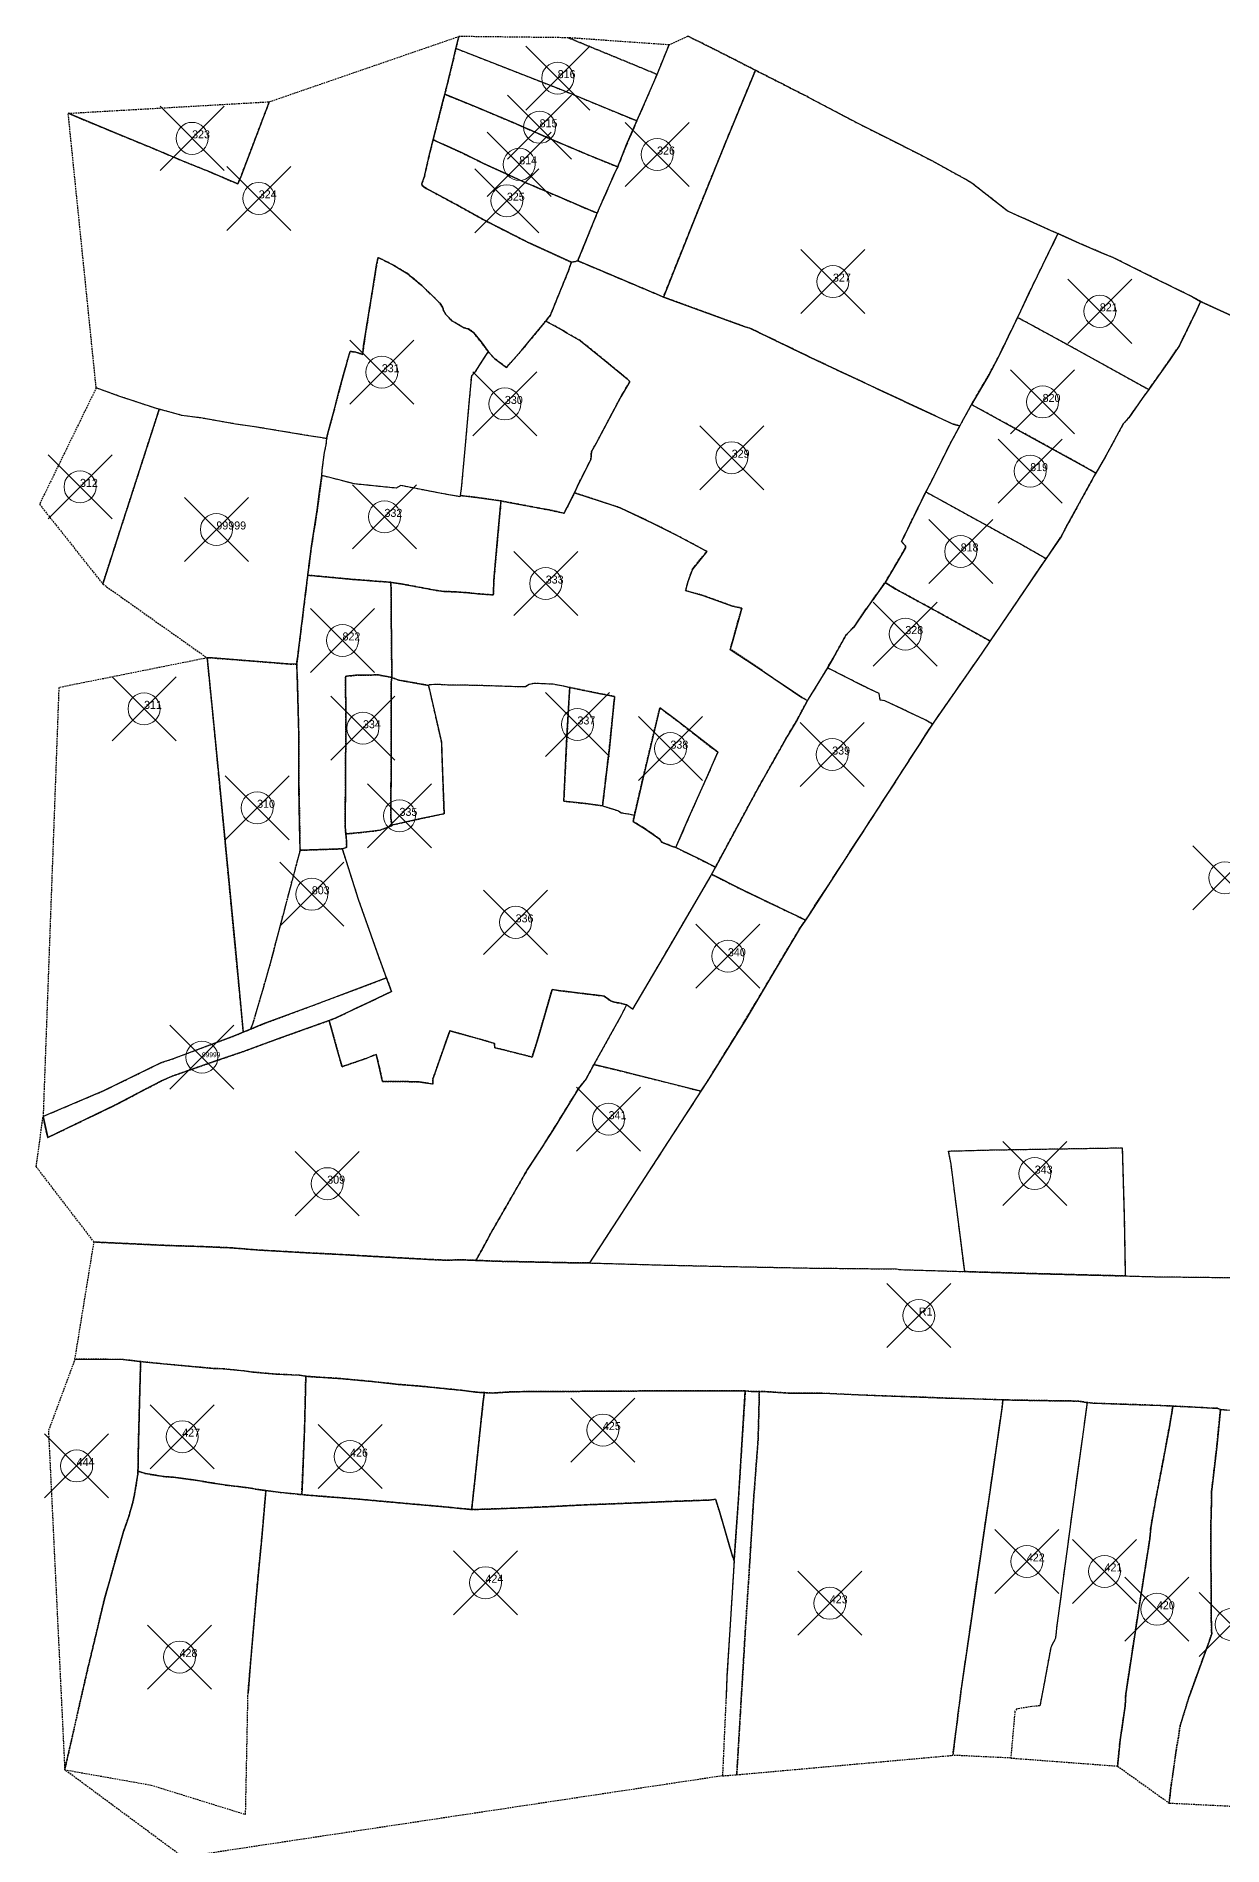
# Model space of a CAD drawing. Header units: millimetres. Extents: x 0 to 2247, y -2746 to 0.
# Drawn here: x 1526 to 1897, y -565 to 0 of the extents above; entities that cross this region are included whole.
import ezdxf

# ---------------------------------------------------------------- set-up
doc = ezdxf.new("R2010")
doc.units = ezdxf.units.MM
doc.header["$PDMODE"] = 35
doc.header["$PDSIZE"] = 10
for name, pattern in [('04b018', [5.49, 4.32, -0.54, 0.09, -0.54]), ('DASHED', [0.75, 0.5, -0.25]), ('DASHED2', [9.525, 6.35, -3.175])]:
    doc.linetypes.add(name, pattern=pattern)
for name, color, linetype, lineweight in [('Poly_Survey_Bndry', 250, 'Continuous', 30), ('Poly_Village_Bndry', 250, 'Continuous', 30), ('Text_Survey_No', 250, 'Continuous', 0)]:
    doc.layers.add(name, color=color, linetype=linetype, lineweight=lineweight)
doc.styles.get("Standard").update_dxf_attribs({"font": 'SakalBharati.ttf'})

msp = doc.modelspace()

# ---------------------------------------------------------------- linework, layer by layer
at = {"layer": 'Poly_Survey_Bndry', "linetype": 'DASHED'}
for points in [[(1723.86, -2.73), (1729.77, 0), (1737.21, -3.67), (1750.85, -10.62), (1741.61, -32.97), (1732.11, -56.42), (1722.1, -81.48), (1702.56, -73.23), (1695.31, -70.18), (1696.6, -67.06), (1701.4, -55.25), (1706.79, -42.99), (1707.81, -40.85), (1710.61, -33.86), (1713.81, -26.49), (1716.24, -21.06), (1720.13, -11.93)], [(1598.92, -20.49), (1658.12, -0.09), (1657.25, -3.82), (1656.39, -7.54), (1654.82, -13.99), (1653.75, -18.16), (1653.28, -19.99), (1650.77, -29.83), (1650.14, -32.31), (1648.85, -37.42), (1647.38, -43.88), (1646.57, -46.15), (1646.68, -46.63), (1647.69, -47.41), (1658.05, -52.97), (1666.14, -57.5), (1679.8, -64.44), (1693.36, -70.61), (1692.4, -73.32), (1686.78, -87.16), (1685.3, -88.99), (1683.17, -91.62), (1677.75, -98.17), (1673.02, -103.47), (1669.27, -100.69), (1667.33, -98.54), (1665.12, -95.53), (1662.79, -92.6), (1661.13, -91.39), (1659.79, -91.11), (1656.98, -89.44), (1655.98, -88.92), (1654.01, -86.79), (1653.37, -85.64), (1653.07, -84.68), (1652.28, -83.51), (1650.44, -81.58), (1646.56, -77.86), (1642.21, -74.23), (1637.75, -71.53), (1634.26, -69.78), (1632.9, -69.13), (1632.47, -71.42), (1631.28, -78.87), (1629.92, -87.11), (1628.41, -96.72), (1628.12, -99.39), (1625.97, -98.68), (1624.17, -98.47), (1623.63, -100.22), (1622.12, -105.73), (1620.59, -111.39), (1619.2, -116.78), (1618.18, -120.6), (1616.99, -124.87), (1616.9, -125.72), (1610.55, -124.71), (1594.35, -122.02), (1588.34, -121.17), (1577.54, -119.26), (1571.48, -118.49), (1571.25, -118.35), (1564.52, -116.55), (1563.63, -116.32), (1551.94, -112.44), (1544.83, -109.87), (1536.08, -24.09), (1538.02, -24.93), (1551.26, -30.43), (1562.61, -35.07), (1572.39, -39.21), (1580.26, -42.36), (1589.07, -46.17), (1590.01, -43.95)], [(1713.81, -26.49), (1710.61, -33.86), (1707.81, -40.85), (1698.69, -37.13), (1687.26, -32.31), (1675.37, -27.1), (1663, -21.89), (1653.75, -18.16), (1654.82, -13.99), (1656.39, -7.54), (1657.25, -3.82), (1689.69, -16.5), (1705.86, -23.18)], [(1657.25, -3.82), (1689.69, -16.5), (1705.86, -23.18), (1713.81, -26.49), (1716.24, -21.06), (1720.13, -11.93), (1692.38, -0.49), (1658.12, -0.09)], [(1720.13, -11.93), (1723.86, -2.73), (1692.38, -0.49)], [(1722.1, -81.48), (1732.11, -56.42), (1741.61, -32.97), (1750.85, -10.62), (1767.32, -19.01), (1782.82, -27.17), (1794.51, -33.05), (1805.94, -38.85), (1817.25, -45.04), (1818.49, -45.81), (1828.56, -53.68), (1829.81, -54.63), (1843.13, -60.65), (1845.42, -61.68), (1837.3, -78.16), (1832.8, -87.84), (1827.01, -99.76), (1823.87, -105.68), (1818.34, -115.07), (1815.27, -120.68), (1814.72, -121.7), (1812.61, -121.18), (1796.64, -113.75), (1770.09, -101.31), (1749.14, -91.2), (1747.65, -90.78)], [(1536.08, -24.09), (1598.92, -20.49), (1590.01, -43.95), (1589.07, -46.17), (1580.26, -42.36), (1572.39, -39.21), (1562.61, -35.07), (1551.26, -30.43), (1538.02, -24.93)], [(1707.81, -40.85), (1706.79, -42.99), (1701.4, -55.25), (1698.72, -54.18), (1689.75, -50.31), (1678.4, -45.49), (1672.28, -42.7), (1666.32, -39.97), (1659.17, -36.46), (1651.54, -33.01), (1650.14, -32.31), (1650.77, -29.83), (1653.28, -19.99), (1653.75, -18.16), (1663, -21.89), (1675.37, -27.1), (1687.26, -32.31), (1698.69, -37.13)], [(1701.4, -55.25), (1696.6, -67.06), (1695.31, -70.18), (1693.36, -70.61), (1679.8, -64.44), (1666.14, -57.5), (1658.05, -52.97), (1647.69, -47.41), (1646.68, -46.63), (1646.57, -46.15), (1647.38, -43.88), (1648.85, -37.42), (1650.14, -32.31), (1651.54, -33.01), (1659.17, -36.46), (1666.32, -39.97), (1672.28, -42.7), (1678.4, -45.49), (1689.75, -50.31), (1698.72, -54.18)], [(1832.8, -87.84), (1836.68, -89.91), (1848.89, -96.59), (1873.76, -110.36), (1875.46, -108.01), (1880.09, -101.48), (1883.37, -96.64), (1888.69, -85.68), (1889.98, -82.83), (1887.5, -81.44), (1875.32, -75.47), (1862.64, -69.14), (1859.52, -67.86), (1852.03, -64.67), (1845.42, -61.68), (1837.3, -78.16)], [(1615.37, -137.28), (1615.45, -135.46), (1616.17, -130.01), (1616.73, -127.62), (1616.9, -125.72), (1616.99, -124.87), (1618.18, -120.6), (1619.2, -116.78), (1620.59, -111.39), (1622.12, -105.73), (1623.63, -100.22), (1624.17, -98.47), (1625.97, -98.68), (1628.12, -99.39), (1628.41, -96.72), (1629.92, -87.11), (1631.28, -78.87), (1632.47, -71.42), (1632.9, -69.13), (1634.26, -69.78), (1637.75, -71.53), (1642.21, -74.23), (1646.56, -77.86), (1650.44, -81.58), (1652.28, -83.51), (1653.07, -84.68), (1653.37, -85.64), (1654.01, -86.79), (1655.98, -88.92), (1656.98, -89.44), (1659.79, -91.11), (1661.13, -91.39), (1662.79, -92.6), (1665.12, -95.53), (1667.33, -98.54), (1665.53, -101.2), (1663.2, -104.95), (1662.07, -106.1), (1661.32, -114.68), (1660.14, -127.72), (1658.9, -141.37), (1658.55, -143.45), (1658.52, -143.87), (1652.23, -142.77), (1640.01, -140.37), (1638.55, -141.19), (1636.51, -140.98), (1625.48, -139.86), (1621.51, -138.82)], [(1694.35, -142.64), (1695.33, -140.3), (1699.42, -132.27), (1699.61, -129.71), (1700.89, -127.54), (1708.78, -112.7), (1711.59, -107.84), (1710.75, -107.03), (1702.63, -100.38), (1696.16, -95.15), (1691.78, -92.66), (1690.54, -91.85), (1685.3, -88.99), (1686.78, -87.16), (1692.4, -73.32), (1693.36, -70.61), (1695.31, -70.18), (1702.56, -73.23), (1722.1, -81.48), (1747.65, -90.78), (1749.14, -91.2), (1770.09, -101.31), (1796.64, -113.75), (1812.61, -121.18), (1814.72, -121.7), (1811.68, -127.25), (1806.81, -137.1), (1804.09, -142.32), (1796.5, -157.9), (1797.72, -159.19), (1797.74, -159.84), (1794.75, -165), (1791.39, -170.64), (1785.29, -179.23), (1781.57, -184.59), (1779.14, -187.13), (1775.11, -194.3), (1773.33, -197.29), (1770.39, -202.25), (1767.35, -207.07), (1767.1, -207.52), (1765.35, -206.58), (1750.75, -196.69), (1743, -191.54), (1743.56, -189.46), (1746.56, -178.68), (1743.68, -178.02), (1734.43, -174.68), (1729.05, -173.18), (1729.77, -170.46), (1730.83, -167.36), (1731.28, -166.35), (1735.62, -160.97), (1734.26, -160.16), (1726.43, -156.03), (1722.46, -153.98), (1718.72, -152.1), (1708.59, -147.3), (1706.48, -146.62)], [(1685.3, -88.99), (1683.17, -91.62), (1677.75, -98.17), (1673.02, -103.47), (1669.27, -100.69), (1667.33, -98.54), (1665.53, -101.2), (1663.2, -104.95), (1662.07, -106.1), (1661.32, -114.68), (1660.14, -127.72), (1658.9, -141.37), (1658.55, -143.45), (1664.62, -144.21), (1671.35, -145.19), (1673.82, -145.65), (1686.47, -148.01), (1691.05, -149.01), (1694.35, -142.64), (1695.33, -140.3), (1699.42, -132.27), (1699.61, -129.71), (1700.89, -127.54), (1708.78, -112.7), (1711.59, -107.84), (1710.75, -107.03), (1702.63, -100.38), (1696.16, -95.15), (1691.78, -92.66), (1690.54, -91.85)], [(1818.34, -115.07), (1823.87, -105.68), (1827.01, -99.76), (1832.8, -87.84), (1836.68, -89.91), (1848.89, -96.59), (1873.76, -110.36), (1871.73, -113.18), (1867.52, -119.17), (1865.81, -121.14), (1860.28, -131.25), (1857.25, -136.49), (1853.59, -134.38), (1836.76, -125.12)], [(1564.52, -116.55), (1563.63, -116.32), (1551.94, -112.44), (1544.83, -109.87), (1527.11, -146.23), (1546.87, -171.12), (1552.14, -154.82), (1558.19, -136.12)], [(1546.87, -171.12), (1579.52, -194.22), (1581.16, -194.24), (1592.93, -195.16), (1604.73, -196.11), (1607.48, -196.17), (1607.81, -193.77), (1609.82, -177.56), (1610.95, -168.38), (1612.11, -159.32), (1613.92, -148.01), (1614.66, -142.28), (1615.37, -137.28), (1615.45, -135.46), (1616.17, -130.01), (1616.73, -127.62), (1616.9, -125.72), (1610.55, -124.71), (1594.35, -122.02), (1588.34, -121.17), (1577.54, -119.26), (1571.48, -118.49), (1571.25, -118.35), (1564.52, -116.55), (1558.19, -136.12), (1552.14, -154.82)], [(1818.34, -115.07), (1815.27, -120.68), (1814.72, -121.7), (1811.68, -127.25), (1806.81, -137.1), (1804.09, -142.32), (1812.46, -146.92), (1834.02, -158.78), (1841.13, -162.83), (1841.67, -163.21), (1846.29, -156.54), (1848.23, -152.9), (1857.03, -136.87), (1857.25, -136.49), (1853.59, -134.38), (1836.76, -125.12)], [(1658.55, -143.45), (1658.52, -143.87), (1652.23, -142.77), (1640.01, -140.37), (1638.55, -141.19), (1636.51, -140.98), (1625.48, -139.86), (1621.51, -138.82), (1615.37, -137.28), (1614.66, -142.28), (1613.92, -148.01), (1612.11, -159.32), (1610.95, -168.38), (1625.07, -169.69), (1636.95, -170.6), (1640.77, -171.2), (1651.39, -173.18), (1653.53, -173.44), (1656.78, -173.57), (1661.15, -173.88), (1664.58, -174.24), (1668.98, -174.52), (1669.1, -170.07), (1670.16, -158.13), (1670.99, -149), (1671.35, -145.19), (1664.62, -144.21)], [(1694.35, -142.64), (1691.05, -149.01), (1686.47, -148.01), (1673.82, -145.65), (1671.35, -145.19), (1670.99, -149), (1670.16, -158.13), (1669.1, -170.07), (1668.98, -174.52), (1664.58, -174.24), (1661.15, -173.88), (1656.78, -173.57), (1653.53, -173.44), (1651.39, -173.18), (1640.77, -171.2), (1636.95, -170.6), (1637.11, -190.57), (1637.25, -200.35), (1639.52, -201.19), (1648.73, -202.8), (1649.01, -202.54), (1651.19, -202.38), (1654.6, -202.6), (1663.62, -202.71), (1677.81, -203.19), (1679.01, -203.15), (1680.13, -202.43), (1681.77, -202.06), (1687.66, -202.36), (1690.77, -202.91), (1692.87, -203.42), (1694.5, -203.82), (1700.47, -205.01), (1706.84, -206.26), (1705.21, -222.29), (1703.61, -235.83), (1703.07, -240.45), (1706.53, -241.51), (1708.06, -241.99), (1708.87, -242.59), (1711.25, -242.95), (1713.04, -243.36), (1715.93, -230.78), (1720.95, -209.81), (1725.9, -213.46), (1739.06, -223.71), (1735.95, -230.84), (1732.31, -238.97), (1729.63, -245.04), (1725.97, -253.43), (1727.47, -254.21), (1733.65, -257.2), (1738.35, -259.58), (1751.59, -235.05), (1757.46, -224.66), (1760.77, -218.77), (1763.87, -213.53), (1767.1, -207.52), (1765.35, -206.58), (1750.75, -196.69), (1743, -191.54), (1743.56, -189.46), (1746.56, -178.68), (1743.68, -178.02), (1734.43, -174.68), (1729.05, -173.18), (1729.77, -170.46), (1730.83, -167.36), (1731.28, -166.35), (1735.62, -160.97), (1734.26, -160.16), (1726.43, -156.03), (1722.46, -153.98), (1718.72, -152.1), (1708.59, -147.3), (1706.48, -146.62)], [(1791.39, -170.64), (1794.75, -165), (1797.74, -159.84), (1797.72, -159.19), (1796.5, -157.9), (1804.09, -142.32), (1812.46, -146.92), (1834.02, -158.78), (1841.13, -162.83), (1841.67, -163.21), (1839, -167.07), (1832.61, -176.5), (1824.19, -188.92), (1807.2, -179.51), (1794.74, -172.72)], [(1622.84, -249.22), (1622.62, -246.95), (1622.73, -231.81), (1622.88, -212.7), (1622.69, -199.98), (1625.82, -199.65), (1632.98, -199.52), (1637.25, -200.35), (1637.11, -190.57), (1636.95, -170.6), (1625.07, -169.69), (1610.95, -168.38), (1609.82, -177.56), (1607.81, -193.77), (1607.48, -196.17), (1607.76, -202.85), (1608.13, -218), (1608.2, -234.25), (1608.41, -246.44), (1608.53, -254.3), (1608.85, -254.29), (1618.84, -253.97), (1621.76, -253.86), (1623.08, -253.41), (1623.07, -251.66), (1622.95, -250.29)], [(1773.33, -197.29), (1775.11, -194.3), (1779.14, -187.13), (1781.57, -184.59), (1785.29, -179.23), (1791.39, -170.64), (1794.74, -172.72), (1807.2, -179.51), (1824.19, -188.92), (1821.61, -192.73), (1806.58, -214.25), (1806.17, -214.9), (1804.15, -213.7), (1791.35, -207.61), (1789.89, -207.37), (1789.52, -205.36), (1784.19, -202.79)], [(1590.81, -311.15), (1588.21, -284.03), (1583.36, -233.38), (1581.32, -212.08), (1579.52, -194.22), (1533.15, -203.51), (1528.23, -337.45), (1547.09, -329.47), (1565, -320.72), (1568.88, -319.41), (1587.77, -312.4)], [(1579.52, -194.22), (1581.16, -194.24), (1592.93, -195.16), (1604.73, -196.11), (1607.48, -196.17), (1607.76, -202.85), (1608.13, -218), (1608.2, -234.25), (1608.41, -246.44), (1608.53, -254.3), (1601.7, -280.16), (1598.72, -291.43), (1593.68, -308.67), (1593.04, -310.23), (1590.81, -311.15), (1588.21, -284.03), (1583.36, -233.38), (1581.32, -212.08)], [(1773.33, -197.29), (1770.39, -202.25), (1767.35, -207.07), (1767.1, -207.52), (1763.87, -213.53), (1760.77, -218.77), (1757.46, -224.66), (1751.59, -235.05), (1738.35, -259.58), (1737.13, -261.82), (1746.82, -266.71), (1760.66, -273.33), (1766.5, -276.12), (1767.73, -274.22), (1790.31, -239.52), (1805.15, -216.5), (1806.17, -214.9), (1804.15, -213.7), (1791.35, -207.61), (1789.89, -207.37), (1789.52, -205.36), (1784.19, -202.79)], [(1622.84, -249.22), (1627.38, -248.78), (1631.14, -248.36), (1633.54, -248.02), (1637.21, -246.67), (1637.18, -246.44), (1646.39, -244.42), (1653.56, -242.88), (1653, -226.99), (1652.78, -220.51), (1648.73, -202.8), (1649.01, -202.54), (1651.19, -202.38), (1654.6, -202.6), (1663.62, -202.71), (1677.81, -203.19), (1679.01, -203.15), (1680.13, -202.43), (1681.77, -202.06), (1687.66, -202.36), (1690.77, -202.91), (1692.87, -203.42), (1692.73, -204.81), (1691.95, -218.72), (1690.96, -238.96), (1697.83, -239.73), (1703.07, -240.45), (1706.53, -241.51), (1708.06, -241.99), (1708.87, -242.59), (1711.25, -242.95), (1713.04, -243.36), (1712.6, -245.3), (1716.55, -247.67), (1720.93, -250.82), (1721.55, -251.77), (1724.93, -253.1), (1725.97, -253.43), (1727.47, -254.21), (1733.65, -257.2), (1738.35, -259.58), (1737.13, -261.82), (1736.9, -262.24), (1721.98, -287.73), (1712.47, -303.95), (1710.54, -302.55), (1708.17, -302), (1706.84, -301.81), (1705.61, -301.39), (1703.63, -299.86), (1700.21, -299.46), (1689.23, -298.12), (1687.3, -297.84), (1682.94, -312.85), (1681.05, -318.91), (1670.33, -316.19), (1669.42, -316.04), (1669.27, -314.68), (1666.85, -313.9), (1655.32, -310.7), (1650.08, -325.69), (1650.07, -327.34), (1645.45, -326.61), (1634.3, -326.55), (1632.67, -319.23), (1632.28, -318.08), (1629.17, -319.35), (1621.92, -321.83), (1621.66, -321.91), (1619.96, -315.8), (1617.63, -307.5), (1619.57, -306.74), (1637.14, -298.45), (1635.55, -294.14), (1633.01, -287.25), (1626.85, -269.71), (1621.76, -253.86), (1623.08, -253.41), (1623.07, -251.66), (1622.95, -250.29)], [(1637.18, -246.44), (1636.92, -244.25), (1636.99, -225.1), (1636.99, -201.79), (1637.25, -200.35), (1632.98, -199.52), (1625.82, -199.65), (1622.69, -199.98), (1622.88, -212.7), (1622.73, -231.81), (1622.62, -246.95), (1622.84, -249.22), (1627.38, -248.78), (1631.14, -248.36), (1633.54, -248.02), (1637.21, -246.67)], [(1648.73, -202.8), (1639.52, -201.19), (1637.25, -200.35), (1636.99, -201.79), (1636.99, -225.1), (1636.92, -244.25), (1637.18, -246.44), (1646.39, -244.42), (1653.56, -242.88), (1653, -226.99), (1652.78, -220.51)], [(1703.07, -240.45), (1703.61, -235.83), (1705.21, -222.29), (1706.84, -206.26), (1700.47, -205.01), (1694.5, -203.82), (1692.87, -203.42), (1692.73, -204.81), (1691.95, -218.72), (1690.96, -238.96), (1697.83, -239.73)], [(1713.04, -243.36), (1715.93, -230.78), (1720.95, -209.81), (1725.9, -213.46), (1739.06, -223.71), (1735.95, -230.84), (1732.31, -238.97), (1729.63, -245.04), (1725.97, -253.43), (1724.93, -253.1), (1721.55, -251.77), (1720.93, -250.82), (1716.55, -247.67), (1712.6, -245.3)], [(1593.04, -310.23), (1597.06, -308.57), (1612.91, -302.65), (1630.86, -295.95), (1635.55, -294.14), (1633.01, -287.25), (1626.85, -269.71), (1621.76, -253.86), (1618.84, -253.97), (1608.85, -254.29), (1608.53, -254.3), (1601.7, -280.16), (1598.72, -291.43), (1593.68, -308.67)], [(1737.13, -261.82), (1736.9, -262.24), (1721.98, -287.73), (1712.47, -303.95), (1710.54, -302.55), (1709.04, -305.68), (1700.34, -321.28), (1706.87, -322.8), (1726.76, -327.74), (1733.8, -329.6), (1736, -326.21), (1747.83, -307.13), (1757.66, -290.59), (1764.84, -278.5), (1766.26, -276.48), (1766.5, -276.12), (1760.66, -273.33), (1746.82, -266.71)], [(1617.63, -307.5), (1619.96, -315.8), (1621.66, -321.91), (1621.92, -321.83), (1629.17, -319.35), (1632.28, -318.08), (1632.67, -319.23), (1634.3, -326.55), (1645.45, -326.61), (1650.07, -327.34), (1650.08, -325.69), (1655.32, -310.7), (1666.85, -313.9), (1669.27, -314.68), (1669.42, -316.04), (1670.33, -316.19), (1681.05, -318.91), (1682.94, -312.85), (1687.3, -297.84), (1689.23, -298.12), (1700.21, -299.46), (1703.63, -299.86), (1705.61, -301.39), (1706.84, -301.81), (1708.17, -302), (1710.54, -302.55), (1709.04, -305.68), (1700.34, -321.28), (1697.95, -325.74), (1695.56, -328.7), (1687.4, -341.98), (1681.96, -350.52), (1679.54, -354.15), (1668.25, -373.74), (1665.67, -378.57), (1663.48, -382.42), (1658.12, -382.2), (1654.86, -382.39), (1649.31, -382.15), (1631.43, -381.17), (1621.34, -380.58), (1610.36, -380.02), (1595.14, -379.17), (1587.21, -378.51), (1577.6, -378.08), (1567.45, -377.78), (1544.15, -376.68), (1526.07, -353.12), (1528.23, -337.45), (1529.66, -344.07), (1550.7, -333.98), (1559.58, -329.29), (1565.27, -326.38), (1568.38, -324.94), (1582.2, -320.13), (1590.92, -317.14), (1601.6, -313.23)], [(1529.66, -344.07), (1528.23, -337.45), (1547.09, -329.47), (1565, -320.72), (1568.88, -319.41), (1587.77, -312.4), (1590.81, -311.15), (1593.04, -310.23), (1597.06, -308.57), (1612.91, -302.65), (1630.86, -295.95), (1635.55, -294.14), (1637.14, -298.45), (1619.57, -306.74), (1617.63, -307.5), (1601.6, -313.23), (1590.92, -317.14), (1582.2, -320.13), (1568.38, -324.94), (1565.27, -326.38), (1559.58, -329.29), (1550.7, -333.98)], [(1700.34, -321.28), (1706.87, -322.8), (1726.76, -327.74), (1733.8, -329.6), (1719.98, -350.88), (1698.95, -383.24), (1698.68, -383.23), (1692.21, -383.14), (1670.24, -382.69), (1663.48, -382.42), (1665.67, -378.57), (1668.25, -373.74), (1679.54, -354.15), (1681.96, -350.52), (1687.4, -341.98), (1695.56, -328.7), (1697.95, -325.74)], [(1866.45, -387.28), (1851.31, -386.9), (1825.11, -386.19), (1816.26, -385.92), (1814.91, -375.23), (1813.18, -361.57), (1812, -352.4), (1811.24, -348.27), (1824.55, -347.92), (1839.67, -347.67), (1861.07, -347.32), (1865.5, -347.26), (1866.13, -369.14)], [(1534.99, -541.54), (1542.23, -509.73), (1547.42, -488.13), (1552.91, -468.6), (1553.33, -467.15), (1554.29, -464.48), (1555.16, -462.02), (1556.64, -456.5), (1557.87, -448.93), (1557.88, -448.28), (1558.02, -439.21), (1558.71, -414.04), (1558.38, -414), (1553.28, -413.38), (1538.2, -413.23), (1529.9, -435.69)], [(1597.85, -454.31), (1602.39, -454.9), (1609.05, -455.61), (1609.25, -451.19), (1609.95, -435.07), (1610.33, -418.58), (1608.23, -418.31), (1601, -417.95), (1593.77, -417.31), (1591.03, -416.96), (1584.46, -416.29), (1581.36, -416.15), (1566.96, -414.89), (1560.39, -414.2), (1558.71, -414.04), (1558.02, -439.21), (1557.88, -448.28), (1560.21, -449.02), (1565.78, -449.93), (1568.97, -450.19), (1575.85, -451.08), (1579.94, -451.77), (1585.47, -452.65), (1592.29, -453.45), (1595.22, -453.98)], [(1662.19, -460.27), (1661.08, -460.14), (1651.72, -459.23), (1645.14, -458.66), (1637.73, -458), (1627.31, -457.05), (1616.26, -456.19), (1609.05, -455.61), (1609.25, -451.19), (1609.95, -435.07), (1610.33, -418.58), (1611.33, -418.72), (1620.74, -419.3), (1631.04, -420.25), (1639.26, -421.15), (1646.1, -421.7), (1658.92, -423), (1664.75, -423.71), (1666.16, -423.74), (1665.82, -425.91), (1664.17, -441.61)], [(1744.19, -476.31), (1743.5, -474.23), (1739.51, -460.52), (1738.41, -457.01), (1736.4, -457.29), (1729.09, -457.57), (1726.28, -457.65), (1712.14, -458.23), (1704.16, -458.54), (1697.78, -458.78), (1685.43, -459.41), (1669.56, -460.05), (1662.19, -460.27), (1664.17, -441.61), (1665.82, -425.91), (1666.16, -423.74), (1666.77, -423.75), (1668.77, -423.86), (1675.15, -423.45), (1690.83, -423.36), (1727.09, -423.15), (1747.4, -423.15), (1747.69, -423.19), (1746.51, -441.7), (1745.53, -457.15), (1744.84, -467.15)], [(1744.19, -476.31), (1742.96, -496.16), (1741.96, -512.25), (1741.66, -518.98), (1740.56, -543.45), (1745.02, -543.1), (1746.37, -520.25), (1747.69, -498.18), (1749, -478.17), (1750.24, -457.8), (1751.7, -438.33), (1752.09, -423.42), (1749.56, -423.41), (1747.69, -423.19), (1746.51, -441.7), (1745.53, -457.15), (1744.84, -467.15)], [(1815.1, -517.04), (1818.07, -496.48), (1821.72, -471.2), (1824.98, -449.14), (1828.01, -428.03), (1828.19, -425.99), (1819.16, -425.71), (1810.21, -425.43), (1802.17, -425.12), (1790.5, -424.74), (1783.07, -424.47), (1771.82, -423.95), (1766.24, -423.88), (1763.07, -423.92), (1761.1, -423.9), (1754.63, -423.44), (1752.09, -423.42), (1751.7, -438.33), (1750.24, -457.8), (1749, -478.17), (1747.69, -498.18), (1746.37, -520.25), (1745.02, -543.1), (1812.55, -537.03)], [(1815.1, -517.04), (1818.07, -496.48), (1821.72, -471.2), (1824.98, -449.14), (1828.01, -428.03), (1828.19, -425.99), (1839.7, -426.21), (1851.87, -426.38), (1854.2, -426.77), (1854.52, -426.81), (1852.97, -438.26), (1850.04, -459.36), (1844.96, -497.31), (1844.63, -500.42), (1843.16, -503.36), (1840.77, -516.31), (1839.74, -521.57), (1837.22, -521.82), (1832.55, -522.54), (1831.95, -523.29), (1830.65, -537.88), (1812.55, -537.03)], [(1839.74, -521.57), (1837.22, -521.82), (1832.55, -522.54), (1831.95, -523.29), (1830.65, -537.88), (1864.02, -540.4), (1864.84, -532.21), (1866.43, -521.56), (1866.59, -517.86), (1870.79, -490.4), (1874.13, -469.28), (1874.39, -466), (1875.94, -457.2), (1878.1, -445.96), (1880.25, -434.28), (1881.33, -427.93), (1877.32, -427.77), (1867.59, -427.4), (1856.27, -427.04), (1854.52, -426.81), (1852.97, -438.26), (1850.04, -459.36), (1844.96, -497.31), (1844.63, -500.42), (1843.16, -503.36), (1840.77, -516.31)], [(1886.47, -518.47), (1892.76, -501.15), (1893.48, -498.96), (1893.38, -498.1), (1893.29, -491.9), (1893.23, -477.86), (1893.19, -465.29), (1893.38, -457.68), (1893.38, -454.85), (1895.03, -440.66), (1896.19, -429.02), (1895.12, -428.6), (1893.67, -428.59), (1888.33, -428.28), (1881.33, -427.93), (1880.25, -434.28), (1878.1, -445.96), (1875.94, -457.2), (1874.39, -466), (1874.13, -469.28), (1870.79, -490.4), (1866.59, -517.86), (1866.43, -521.56), (1864.84, -532.21), (1864.02, -540.4), (1880.15, -551.94), (1880.76, -546.53), (1882.37, -535.54), (1883.63, -527.68)], [(1557.88, -448.28), (1557.87, -448.93), (1556.64, -456.5), (1555.16, -462.02), (1554.29, -464.48), (1553.33, -467.15), (1552.91, -468.6), (1547.42, -488.13), (1542.23, -509.73), (1534.99, -541.54), (1561.98, -546.33), (1591.51, -555.5), (1592.28, -517.55), (1593.08, -508.05), (1594.52, -491.22), (1595.44, -480.81), (1596.6, -468.93), (1597.85, -454.31), (1595.22, -453.98), (1592.29, -453.45), (1585.47, -452.65), (1579.94, -451.77), (1575.85, -451.08), (1568.97, -450.19), (1565.78, -449.93), (1560.21, -449.02)], [(1592.28, -517.55), (1593.08, -508.05), (1594.52, -491.22), (1595.44, -480.81), (1596.6, -468.93), (1597.85, -454.31), (1602.39, -454.9), (1609.05, -455.61), (1616.26, -456.19), (1627.31, -457.05), (1637.73, -458), (1645.14, -458.66), (1651.72, -459.23), (1661.08, -460.14), (1662.19, -460.27), (1669.56, -460.05), (1685.43, -459.41), (1697.78, -458.78), (1704.16, -458.54), (1712.14, -458.23), (1726.28, -457.65), (1729.09, -457.57), (1736.4, -457.29), (1738.41, -457.01), (1739.51, -460.52), (1743.5, -474.23), (1744.19, -476.31), (1742.96, -496.16), (1741.96, -512.25), (1741.66, -518.98), (1740.56, -543.45), (1571.98, -568.87), (1534.99, -541.54), (1561.98, -546.33), (1591.51, -555.5)]]:
    msp.add_lwpolyline(points, close=True, dxfattribs=at)
for points in [[(1750.85, -10.62), (1737.21, -3.67), (1729.77, 0)], [(1720.13, -11.93), (1692.38, -0.49)], [(1767.32, -19.01), (1750.85, -10.62)], [(1900.91, -87.86), (1890.21, -82.97), (1889.98, -82.83), (1888.69, -85.68), (1883.37, -96.64), (1880.09, -101.48), (1875.46, -108.01), (1873.76, -110.36), (1871.73, -113.18), (1867.52, -119.17), (1865.81, -121.14), (1860.28, -131.25), (1857.25, -136.49), (1857.03, -136.87), (1848.23, -152.9), (1846.29, -156.54), (1841.67, -163.21), (1839, -167.07), (1832.61, -176.5), (1824.19, -188.92), (1821.61, -192.73), (1806.58, -214.25), (1806.17, -214.9), (1805.15, -216.5), (1790.31, -239.52), (1767.73, -274.22), (1766.5, -276.12), (1766.26, -276.48), (1764.84, -278.5), (1757.66, -290.59), (1747.83, -307.13), (1736, -326.21), (1733.8, -329.6), (1719.98, -350.88), (1698.95, -383.24), (1722.32, -383.88), (1740.91, -384.29), (1768.26, -384.82), (1794.97, -385.1), (1795.95, -385.29), (1809.32, -385.7), (1816.26, -385.92), (1814.91, -375.23), (1813.18, -361.57), (1812, -352.4), (1811.24, -348.27), (1824.55, -347.92), (1839.67, -347.67), (1861.07, -347.32), (1865.5, -347.26), (1866.13, -369.14), (1866.45, -387.28), (1875.56, -387.51), (1917.85, -388.02)], [(1898.18, -429.24), (1896.19, -429.02), (1895.12, -428.6), (1893.67, -428.59), (1888.33, -428.28), (1881.33, -427.93), (1877.32, -427.77), (1867.59, -427.4), (1856.27, -427.04), (1854.52, -426.81), (1854.2, -426.77), (1851.87, -426.38), (1839.7, -426.21), (1828.19, -425.99), (1819.16, -425.71), (1810.21, -425.43), (1802.17, -425.12), (1790.5, -424.74), (1783.07, -424.47), (1771.82, -423.95), (1766.24, -423.88), (1763.07, -423.92), (1761.1, -423.9), (1754.63, -423.44), (1752.09, -423.42), (1749.56, -423.41), (1747.69, -423.19), (1747.4, -423.15), (1727.09, -423.15), (1690.83, -423.36), (1675.15, -423.45), (1668.77, -423.86), (1666.77, -423.75), (1666.16, -423.74), (1664.75, -423.71), (1658.92, -423), (1646.1, -421.7), (1639.26, -421.15), (1631.04, -420.25), (1620.74, -419.3), (1611.33, -418.72), (1610.33, -418.58), (1608.23, -418.31), (1601, -417.95), (1593.77, -417.31), (1591.03, -416.96), (1584.46, -416.29), (1581.36, -416.15), (1566.96, -414.89), (1560.39, -414.2), (1558.71, -414.04), (1558.38, -414), (1553.28, -413.38), (1538.2, -413.23), (1544.15, -376.68), (1567.45, -377.78), (1577.6, -378.08), (1587.21, -378.51), (1595.14, -379.17), (1610.36, -380.02), (1621.34, -380.58), (1631.43, -381.17), (1649.31, -382.15), (1654.86, -382.39), (1658.12, -382.2), (1663.48, -382.42), (1670.24, -382.69), (1692.21, -383.14), (1698.68, -383.23), (1698.95, -383.24), (1722.32, -383.88), (1740.91, -384.29), (1768.26, -384.82), (1794.97, -385.1), (1795.95, -385.29), (1809.32, -385.7), (1816.26, -385.92), (1825.11, -386.19), (1851.31, -386.9), (1866.45, -387.28), (1875.56, -387.51), (1917.85, -388.02)], [(1898.18, -429.24), (1896.19, -429.02), (1895.03, -440.66), (1893.38, -454.85), (1893.38, -457.68), (1893.19, -465.29), (1893.23, -477.86), (1893.29, -491.9), (1893.38, -498.1), (1893.48, -498.96), (1892.76, -501.15), (1886.47, -518.47), (1883.63, -527.68), (1882.37, -535.54), (1880.76, -546.53), (1880.15, -551.94), (1904.39, -553.15)], [(1542.23, -509.73), (1534.99, -541.54)], [(1534.99, -541.54), (1561.98, -546.33), (1591.51, -555.5), (1592.28, -517.55)], [(1741.66, -518.98), (1740.56, -543.45)], [(1815.1, -517.04), (1812.55, -537.03)], [(1886.47, -518.47), (1883.63, -527.68), (1882.37, -535.54), (1880.76, -546.53), (1880.15, -551.94)], [(1839.74, -521.57), (1837.22, -521.82), (1832.55, -522.54), (1831.95, -523.29), (1830.65, -537.88)]]:
    msp.add_lwpolyline(points, dxfattribs=at)
at = {"layer": 'Poly_Survey_Bndry'}
for points in [[(1653.75, -18.16), (1654.82, -13.99), (1656.39, -7.54), (1657.25, -3.82)], [(1657.25, -3.82), (1658.12, -0.09)], [(1713.81, -26.49), (1705.86, -23.18), (1689.69, -16.5), (1657.25, -3.82)], [(1720.13, -11.93), (1723.86, -2.73)], [(1750.85, -10.62), (1741.61, -32.97), (1732.11, -56.42), (1722.1, -81.48)], [(1713.81, -26.49), (1716.24, -21.06), (1720.13, -11.93)], [(1598.92, -20.49), (1590.01, -43.95), (1589.07, -46.17), (1580.26, -42.36), (1572.39, -39.21), (1562.61, -35.07), (1551.26, -30.43), (1538.02, -24.93), (1536.08, -24.09)], [(1650.14, -32.31), (1650.77, -29.83), (1653.28, -19.99), (1653.75, -18.16)], [(1707.81, -40.85), (1698.69, -37.13), (1687.26, -32.31), (1675.37, -27.1), (1663, -21.89), (1653.75, -18.16)], [(1707.81, -40.85), (1710.61, -33.86), (1713.81, -26.49)], [(1693.36, -70.61), (1679.8, -64.44), (1666.14, -57.5), (1658.05, -52.97), (1647.69, -47.41), (1646.68, -46.63), (1646.57, -46.15), (1647.38, -43.88), (1648.85, -37.42), (1650.14, -32.31)], [(1701.4, -55.25), (1698.72, -54.18), (1689.75, -50.31), (1678.4, -45.49), (1672.28, -42.7), (1666.32, -39.97), (1659.17, -36.46), (1651.54, -33.01), (1650.14, -32.31)], [(1701.4, -55.25), (1706.79, -42.99), (1707.81, -40.85)], [(1695.31, -70.18), (1696.6, -67.06), (1701.4, -55.25)], [(1845.42, -61.68), (1837.3, -78.16), (1832.8, -87.84)], [(1616.9, -125.72), (1616.99, -124.87), (1618.18, -120.6), (1619.2, -116.78), (1620.59, -111.39), (1622.12, -105.73), (1623.63, -100.22), (1624.17, -98.47), (1625.97, -98.68), (1628.12, -99.39), (1628.41, -96.72), (1629.92, -87.11), (1631.28, -78.87), (1632.47, -71.42), (1632.9, -69.13), (1634.26, -69.78), (1637.75, -71.53), (1642.21, -74.23), (1646.56, -77.86), (1650.44, -81.58), (1652.28, -83.51), (1653.07, -84.68), (1653.37, -85.64), (1654.01, -86.79), (1655.98, -88.92), (1656.98, -89.44), (1659.79, -91.11), (1661.13, -91.39), (1662.79, -92.6), (1665.12, -95.53), (1667.33, -98.54)], [(1685.3, -88.99), (1686.78, -87.16), (1692.4, -73.32), (1693.36, -70.61)], [(1693.36, -70.61), (1695.31, -70.18)], [(1722.1, -81.48), (1702.56, -73.23), (1695.31, -70.18)], [(1722.1, -81.48), (1747.65, -90.78), (1749.14, -91.2), (1770.09, -101.31), (1796.64, -113.75), (1812.61, -121.18), (1814.72, -121.7)], [(1889.98, -82.83), (1888.69, -85.68), (1883.37, -96.64), (1880.09, -101.48), (1875.46, -108.01), (1873.76, -110.36)], [(1667.33, -98.54), (1669.27, -100.69), (1673.02, -103.47), (1677.75, -98.17), (1683.17, -91.62), (1685.3, -88.99)], [(1685.3, -88.99), (1690.54, -91.85), (1691.78, -92.66), (1696.16, -95.15), (1702.63, -100.38), (1710.75, -107.03), (1711.59, -107.84), (1708.78, -112.7), (1700.89, -127.54), (1699.61, -129.71), (1699.42, -132.27), (1695.33, -140.3), (1694.35, -142.64)], [(1832.8, -87.84), (1827.01, -99.76), (1823.87, -105.68), (1818.34, -115.07)], [(1832.8, -87.84), (1836.68, -89.91), (1848.89, -96.59), (1873.76, -110.36)], [(1667.33, -98.54), (1665.53, -101.2), (1663.2, -104.95), (1662.07, -106.1), (1661.32, -114.68), (1660.14, -127.72), (1658.9, -141.37), (1658.55, -143.45)], [(1564.52, -116.55), (1563.63, -116.32), (1551.94, -112.44), (1544.83, -109.87)], [(1873.76, -110.36), (1871.73, -113.18), (1867.52, -119.17), (1865.81, -121.14), (1860.28, -131.25), (1857.25, -136.49)], [(1564.52, -116.55), (1558.19, -136.12), (1552.14, -154.82), (1546.87, -171.12)], [(1588.34, -121.17), (1577.54, -119.26), (1571.48, -118.49), (1571.25, -118.35), (1564.52, -116.55)], [(1818.34, -115.07), (1815.27, -120.68), (1814.72, -121.7)], [(1818.34, -115.07), (1836.76, -125.12), (1853.59, -134.38), (1857.25, -136.49)], [(1616.9, -125.72), (1610.55, -124.71), (1594.35, -122.02), (1588.34, -121.17)], [(1814.72, -121.7), (1811.68, -127.25), (1806.81, -137.1), (1804.09, -142.32)], [(1615.37, -137.28), (1615.45, -135.46), (1616.17, -130.01), (1616.73, -127.62), (1616.9, -125.72)], [(1610.95, -168.38), (1612.11, -159.32), (1613.92, -148.01), (1614.66, -142.28), (1615.37, -137.28)], [(1658.55, -143.45), (1658.52, -143.87), (1652.23, -142.77), (1640.01, -140.37), (1638.55, -141.19), (1636.51, -140.98), (1625.48, -139.86), (1621.51, -138.82), (1615.37, -137.28)], [(1857.25, -136.49), (1857.03, -136.87), (1848.23, -152.9), (1846.29, -156.54), (1841.67, -163.21)], [(1636.95, -170.6), (1640.77, -171.2), (1651.39, -173.18), (1653.53, -173.44), (1656.78, -173.57), (1661.15, -173.88), (1664.58, -174.24), (1668.98, -174.52), (1669.1, -170.07), (1670.16, -158.13), (1670.99, -149), (1671.35, -145.19)], [(1658.55, -143.45), (1664.62, -144.21), (1671.35, -145.19)], [(1671.35, -145.19), (1673.82, -145.65), (1686.47, -148.01), (1691.05, -149.01), (1694.35, -142.64)], [(1694.35, -142.64), (1706.48, -146.62), (1708.59, -147.3), (1718.72, -152.1), (1722.46, -153.98), (1726.43, -156.03), (1734.26, -160.16), (1735.62, -160.97), (1731.28, -166.35), (1730.83, -167.36), (1729.77, -170.46), (1729.05, -173.18), (1734.43, -174.68), (1743.68, -178.02), (1746.56, -178.68), (1743.56, -189.46), (1743, -191.54), (1750.75, -196.69), (1765.35, -206.58), (1767.1, -207.52)], [(1804.09, -142.32), (1796.5, -157.9), (1797.72, -159.19), (1797.74, -159.84), (1794.75, -165), (1791.39, -170.64)], [(1804.09, -142.32), (1812.46, -146.92), (1834.02, -158.78), (1841.13, -162.83), (1841.67, -163.21)], [(1841.67, -163.21), (1839, -167.07), (1832.61, -176.5), (1824.19, -188.92)], [(1607.48, -196.17), (1607.81, -193.77), (1609.82, -177.56), (1610.95, -168.38)], [(1610.95, -168.38), (1625.07, -169.69), (1636.95, -170.6)], [(1636.95, -170.6), (1637.11, -190.57), (1637.25, -200.35)], [(1791.39, -170.64), (1785.29, -179.23), (1781.57, -184.59), (1779.14, -187.13), (1775.11, -194.3), (1773.33, -197.29)], [(1791.39, -170.64), (1794.74, -172.72), (1807.2, -179.51), (1824.19, -188.92)], [(1824.19, -188.92), (1821.61, -192.73), (1806.58, -214.25), (1806.17, -214.9)], [(1579.52, -194.22), (1581.32, -212.08), (1583.36, -233.38), (1588.21, -284.03), (1590.81, -311.15)], [(1607.48, -196.17), (1604.73, -196.11), (1592.93, -195.16), (1581.16, -194.24), (1579.52, -194.22)], [(1608.53, -254.3), (1608.41, -246.44), (1608.2, -234.25), (1608.13, -218), (1607.76, -202.85), (1607.48, -196.17)], [(1773.33, -197.29), (1770.39, -202.25), (1767.35, -207.07), (1767.1, -207.52)], [(1806.17, -214.9), (1804.15, -213.7), (1791.35, -207.61), (1789.89, -207.37), (1789.52, -205.36), (1784.19, -202.79), (1773.33, -197.29)], [(1637.25, -200.35), (1632.98, -199.52), (1625.82, -199.65), (1622.69, -199.98), (1622.88, -212.7), (1622.73, -231.81), (1622.62, -246.95), (1622.84, -249.22)], [(1637.25, -200.35), (1636.99, -201.79), (1636.99, -225.1)], [(1648.73, -202.8), (1652.78, -220.51), (1653, -226.99), (1653.56, -242.88), (1646.39, -244.42), (1637.18, -246.44)], [(1637.25, -200.35), (1639.52, -201.19), (1648.73, -202.8)], [(1648.73, -202.8), (1649.01, -202.54), (1651.19, -202.38), (1654.6, -202.6), (1663.62, -202.71), (1677.81, -203.19), (1679.01, -203.15), (1680.13, -202.43), (1681.77, -202.06), (1687.66, -202.36), (1690.77, -202.91), (1692.87, -203.42)], [(1703.07, -240.45), (1697.83, -239.73), (1690.96, -238.96), (1691.95, -218.72), (1692.73, -204.81), (1692.87, -203.42)], [(1692.87, -203.42), (1694.5, -203.82), (1700.47, -205.01), (1706.84, -206.26), (1705.21, -222.29), (1703.61, -235.83), (1703.07, -240.45)], [(1767.1, -207.52), (1763.87, -213.53), (1760.77, -218.77), (1757.46, -224.66), (1751.59, -235.05), (1738.35, -259.58)], [(1725.97, -253.43), (1729.63, -245.04), (1732.31, -238.97), (1735.95, -230.84), (1739.06, -223.71), (1725.9, -213.46), (1720.95, -209.81), (1715.93, -230.78), (1713.04, -243.36)], [(1806.17, -214.9), (1805.15, -216.5), (1790.31, -239.52), (1767.73, -274.22), (1766.5, -276.12)], [(1636.99, -225.1), (1636.92, -244.25), (1637.18, -246.44)], [(1703.07, -240.45), (1706.53, -241.51), (1708.06, -241.99), (1708.87, -242.59), (1711.25, -242.95), (1713.04, -243.36)], [(1637.18, -246.44), (1637.21, -246.67), (1633.54, -248.02), (1631.14, -248.36), (1627.38, -248.78), (1622.84, -249.22)], [(1713.04, -243.36), (1712.6, -245.3), (1716.55, -247.67), (1720.93, -250.82), (1721.55, -251.77), (1724.93, -253.1), (1725.97, -253.43)], [(1621.76, -253.86), (1618.84, -253.97), (1608.85, -254.29), (1608.53, -254.3)], [(1622.84, -249.22), (1622.95, -250.29), (1623.07, -251.66), (1623.08, -253.41), (1621.76, -253.86)], [(1635.55, -294.14), (1633.01, -287.25), (1626.85, -269.71), (1621.76, -253.86)], [(1738.35, -259.58), (1733.65, -257.2), (1727.47, -254.21), (1725.97, -253.43)], [(1738.35, -259.58), (1737.13, -261.82)], [(1737.13, -261.82), (1736.9, -262.24), (1721.98, -287.73), (1712.47, -303.95), (1710.54, -302.55)], [(1766.5, -276.12), (1760.66, -273.33), (1746.82, -266.71), (1737.13, -261.82)], [(1766.5, -276.12), (1766.26, -276.48), (1764.84, -278.5), (1757.66, -290.59), (1747.83, -307.13), (1736, -326.21), (1733.8, -329.6)], [(1635.55, -294.14), (1630.86, -295.95), (1612.91, -302.65), (1597.06, -308.57), (1593.04, -310.23)], [(1710.54, -302.55), (1708.17, -302), (1706.84, -301.81), (1705.61, -301.39), (1703.63, -299.86), (1700.21, -299.46), (1689.23, -298.12), (1687.3, -297.84), (1682.94, -312.85), (1681.05, -318.91), (1670.33, -316.19), (1669.42, -316.04), (1669.27, -314.68), (1666.85, -313.9), (1655.32, -310.7), (1650.08, -325.69), (1650.07, -327.34), (1645.45, -326.61), (1634.3, -326.55), (1632.67, -319.23), (1632.28, -318.08), (1629.17, -319.35), (1621.92, -321.83), (1621.66, -321.91), (1619.96, -315.8), (1617.63, -307.5)], [(1637.14, -298.45), (1619.57, -306.74), (1617.63, -307.5)], [(1637.14, -298.45), (1635.55, -294.14)], [(1710.54, -302.55), (1709.04, -305.68), (1700.34, -321.28)], [(1617.63, -307.5), (1601.6, -313.23), (1590.92, -317.14), (1582.2, -320.13), (1568.38, -324.94), (1565.27, -326.38), (1559.58, -329.29), (1550.7, -333.98), (1529.66, -344.07)], [(1593.04, -310.23), (1590.81, -311.15)], [(1590.81, -311.15), (1587.77, -312.4), (1568.88, -319.41), (1565, -320.72), (1547.09, -329.47), (1528.23, -337.45)], [(1700.34, -321.28), (1697.95, -325.74), (1695.56, -328.7), (1687.4, -341.98), (1681.96, -350.52), (1679.54, -354.15), (1668.25, -373.74), (1665.67, -378.57), (1663.48, -382.42)], [(1733.8, -329.6), (1726.76, -327.74), (1706.87, -322.8), (1700.34, -321.28)], [(1733.8, -329.6), (1719.98, -350.88), (1698.95, -383.24)], [(1528.23, -337.45), (1529.66, -344.07)], [(1816.26, -385.92), (1814.91, -375.23), (1813.18, -361.57), (1812, -352.4), (1811.24, -348.27), (1824.55, -347.92), (1839.67, -347.67), (1861.07, -347.32), (1865.5, -347.26), (1866.13, -369.14), (1866.45, -387.28)], [(1544.15, -376.68), (1567.45, -377.78), (1577.6, -378.08), (1587.21, -378.51), (1595.14, -379.17), (1610.36, -380.02), (1621.34, -380.58), (1631.43, -381.17), (1649.31, -382.15), (1654.86, -382.39), (1658.12, -382.2), (1663.48, -382.42)], [(1663.48, -382.42), (1670.24, -382.69), (1692.21, -383.14), (1698.68, -383.23), (1698.95, -383.24)], [(1698.95, -383.24), (1722.32, -383.88), (1740.91, -384.29), (1768.26, -384.82), (1794.97, -385.1), (1795.95, -385.29), (1809.32, -385.7), (1816.26, -385.92)], [(1816.26, -385.92), (1825.11, -386.19), (1851.31, -386.9), (1866.45, -387.28)], [(1866.45, -387.28), (1875.56, -387.51), (1917.85, -388.02), (1928.11, -388.4), (1953.96, -388.79), (1958.64, -388.83), (1960.05, -388.56), (1962.5, -388.73), (1987.47, -389.57), (2041.9, -391.16), (2059.47, -391.6), (2059.88, -391.61)], [(1538.2, -413.23), (1553.28, -413.38), (1558.38, -414), (1558.71, -414.04)], [(1558.71, -414.04), (1558.02, -439.21), (1557.88, -448.28)], [(1558.71, -414.04), (1560.39, -414.2), (1566.96, -414.89), (1581.36, -416.15), (1584.46, -416.29), (1591.03, -416.96), (1593.77, -417.31), (1601, -417.95), (1608.23, -418.31), (1610.33, -418.58)], [(1610.33, -418.58), (1609.95, -435.07), (1609.25, -451.19), (1609.05, -455.61)], [(1610.33, -418.58), (1611.33, -418.72), (1620.74, -419.3), (1631.04, -420.25), (1639.26, -421.15), (1646.1, -421.7), (1658.92, -423), (1664.75, -423.71), (1666.16, -423.74)], [(1662.19, -460.27), (1664.17, -441.61), (1665.82, -425.91), (1666.16, -423.74)], [(1666.16, -423.74), (1666.77, -423.75), (1668.77, -423.86), (1675.15, -423.45), (1690.83, -423.36), (1727.09, -423.15), (1747.4, -423.15), (1747.69, -423.19)], [(1744.19, -476.31), (1744.84, -467.15), (1745.53, -457.15), (1746.51, -441.7), (1747.69, -423.19)], [(1747.69, -423.19), (1749.56, -423.41), (1752.09, -423.42)], [(1752.09, -423.42), (1754.63, -423.44), (1761.1, -423.9), (1763.07, -423.92), (1766.24, -423.88), (1771.82, -423.95), (1783.07, -424.47), (1790.5, -424.74), (1802.17, -425.12), (1810.21, -425.43), (1819.16, -425.71), (1828.19, -425.99)], [(1828.19, -425.99), (1828.01, -428.03), (1824.98, -449.14), (1821.72, -471.2), (1818.07, -496.48), (1815.1, -517.04)], [(1828.19, -425.99), (1839.7, -426.21), (1851.87, -426.38), (1854.2, -426.77), (1854.52, -426.81)], [(1854.52, -426.81), (1852.97, -438.26), (1850.04, -459.36), (1844.96, -497.31), (1844.63, -500.42), (1843.16, -503.36), (1840.77, -516.31), (1839.74, -521.57)], [(1854.52, -426.81), (1856.27, -427.04), (1867.59, -427.4), (1877.32, -427.77), (1881.33, -427.93)], [(1881.33, -427.93), (1880.25, -434.28), (1878.1, -445.96), (1875.94, -457.2), (1874.39, -466), (1874.13, -469.28), (1870.79, -490.4), (1866.59, -517.86), (1866.43, -521.56), (1864.84, -532.21), (1864.02, -540.4)], [(1881.33, -427.93), (1888.33, -428.28), (1893.67, -428.59), (1895.12, -428.6), (1896.19, -429.02)], [(1896.19, -429.02), (1895.03, -440.66), (1893.38, -454.85), (1893.38, -457.68), (1893.19, -465.29), (1893.23, -477.86), (1893.29, -491.9), (1893.38, -498.1), (1893.48, -498.96), (1892.76, -501.15), (1886.47, -518.47)], [(1896.19, -429.02), (1898.18, -429.24), (1915.34, -428.84), (1918.44, -428.54), (1920.28, -428.4)], [(1557.88, -448.28), (1557.87, -448.93), (1556.64, -456.5), (1555.16, -462.02), (1554.29, -464.48), (1553.33, -467.15), (1552.91, -468.6), (1547.42, -488.13), (1542.23, -509.73)], [(1597.85, -454.31), (1595.22, -453.98), (1592.29, -453.45), (1585.47, -452.65), (1579.94, -451.77), (1575.85, -451.08), (1568.97, -450.19), (1565.78, -449.93), (1560.21, -449.02), (1557.88, -448.28)], [(1597.85, -454.31), (1596.6, -468.93), (1595.44, -480.81), (1594.52, -491.22), (1593.08, -508.05), (1592.28, -517.55)], [(1609.05, -455.61), (1602.39, -454.9), (1597.85, -454.31)], [(1609.05, -455.61), (1616.26, -456.19), (1627.31, -457.05), (1637.73, -458), (1645.14, -458.66), (1651.72, -459.23), (1661.08, -460.14), (1662.19, -460.27)], [(1662.19, -460.27), (1669.56, -460.05), (1685.43, -459.41), (1697.78, -458.78), (1704.16, -458.54), (1712.14, -458.23), (1726.28, -457.65), (1729.09, -457.57), (1736.4, -457.29), (1738.41, -457.01), (1739.51, -460.52), (1743.5, -474.23), (1744.19, -476.31)], [(1744.19, -476.31), (1742.96, -496.16), (1741.96, -512.25), (1741.66, -518.98)]]:
    msp.add_lwpolyline(points, dxfattribs=at)
at = {"layer": 'Poly_Survey_Bndry', "linetype": '04b018', "lineweight": 30}
msp.add_lwpolyline([(1608.53, -254.3), (1601.7, -280.16), (1598.72, -291.43), (1593.68, -308.67), (1593.04, -310.23)], dxfattribs=at)
at = {"layer": 'Poly_Village_Bndry'}
for points in [[(1767.32, -19.01), (1782.82, -27.17), (1794.51, -33.05), (1805.94, -38.85), (1817.25, -45.04), (1818.49, -45.81), (1828.56, -53.68), (1829.81, -54.63), (1843.13, -60.65), (1845.42, -61.68)], [(1845.42, -61.68), (1852.03, -64.67), (1859.52, -67.86), (1862.64, -69.14), (1875.32, -75.47), (1887.5, -81.44), (1889.98, -82.83)], [(1889.98, -82.83), (1890.21, -82.97), (1900.91, -87.86), (1912.05, -93.01), (1917.12, -95.45), (1920.28, -95.98), (1934.8, -99), (1948.81, -101.81), (1964.59, -104.91), (1974.09, -106.77), (1974.7, -106.9)]]:
    msp.add_lwpolyline(points, dxfattribs=at)
at = {"layer": 'Text_Survey_No'}
for p in [(1689.06, -13.11), (1574.8, -31.91), (1683.41, -28.45), (1720.13, -36.97), (1677.04, -40.03), (1595.64, -50.66), (1673.18, -51.39), (1775.08, -76.67), (1858.49, -85.95), (1634.08, -104.97), (1672.55, -114.88), (1840.62, -114.25), (1743.44, -131.68), (1836.72, -135.87), (1539.77, -140.79), (1634.92, -150.16), (1582.38, -154.09), (1815.01, -160.96), (1685.32, -170.99), (1621.8, -188.76), (1797.7, -186.78), (1559.78, -210.13), (1628.2, -216.18), (1695.23, -215), (1724.29, -222.56), (1774.85, -224.41), (1595.12, -241.04), (1639.62, -243.56), (1897.55, -262.9), (1612.21, -268.05), (1675.91, -276.82), (1742.26, -287.4), (1577.88, -318.95), (1704.97, -338.31), (1617.03, -358.46), (1838.16, -355.31), (1801.93, -399.67), (1571.72, -437.5), (1703.19, -435.43), (1624.18, -443.72), (1538.72, -446.65), (1835.69, -476.48), (1666.48, -483.12), (1859.95, -479.59), (1774.1, -489.55), (1876.33, -491.41), (1899.56, -496.18), (1570.89, -506.34)]:
    msp.add_point(p, dxfattribs=at)

# ---------------------------------------------------------------- texts
for s, p in [('816', (1689.06, -13.11)), ('815', (1683.41, -28.45)), ('323', (1574.8, -31.91)), ('814', (1677.04, -40.03)), ('326', (1720.13, -36.97)), ('324', (1595.64, -50.66)), ('325', (1673.18, -51.39)), ('327', (1775.08, -76.67)), ('821', (1858.49, -85.95)), ('331', (1634.08, -104.97)), ('330', (1672.55, -114.88)), ('820', (1840.62, -114.25)), ('329', (1743.44, -131.68)), ('819', (1836.72, -135.87)), ('312', (1539.77, -140.79)), ('332', (1634.92, -150.16)), ('818', (1815.01, -160.96)), ('333', (1685.32, -170.99)), ('822', (1621.8, -188.76)), ('328', (1797.7, -186.78)), ('311', (1559.78, -210.13)), ('334', (1628.2, -216.18)), ('337', (1695.23, -215)), ('338', (1724.29, -222.56)), ('339', (1774.85, -224.41)), ('310', (1595.12, -241.04)), ('335', (1639.62, -243.56)), ('803', (1612.21, -268.05)), ('336', (1675.91, -276.82)), ('340', (1742.26, -287.4)), ('341', (1704.97, -338.31)), ('309', (1617.03, -358.46)), ('343', (1838.16, -355.31)), ('R1', (1801.93, -399.67)), ('427', (1571.72, -437.5)), ('425', (1703.19, -435.43)), ('444', (1538.72, -446.65)), ('426', (1624.18, -443.72)), ('422', (1835.69, -476.48)), ('421', (1859.95, -479.59)), ('424', (1666.48, -483.12)), ('423', (1774.1, -489.55)), ('420', (1876.33, -491.41)), ('428', (1570.89, -506.34))]:
    msp.add_text(s, height=2.5, dxfattribs=at).set_placement(p)
at = {"layer": 'Text_Survey_No', "linetype": 'DASHED2'}
for height, p in [(2.5, (1582.38, -154.09)), (1.5, (1577.88, -318.95))]:
    msp.add_text('99999', height=height, dxfattribs=at).set_placement(p)

doc.saveas('drawing.dxf')
